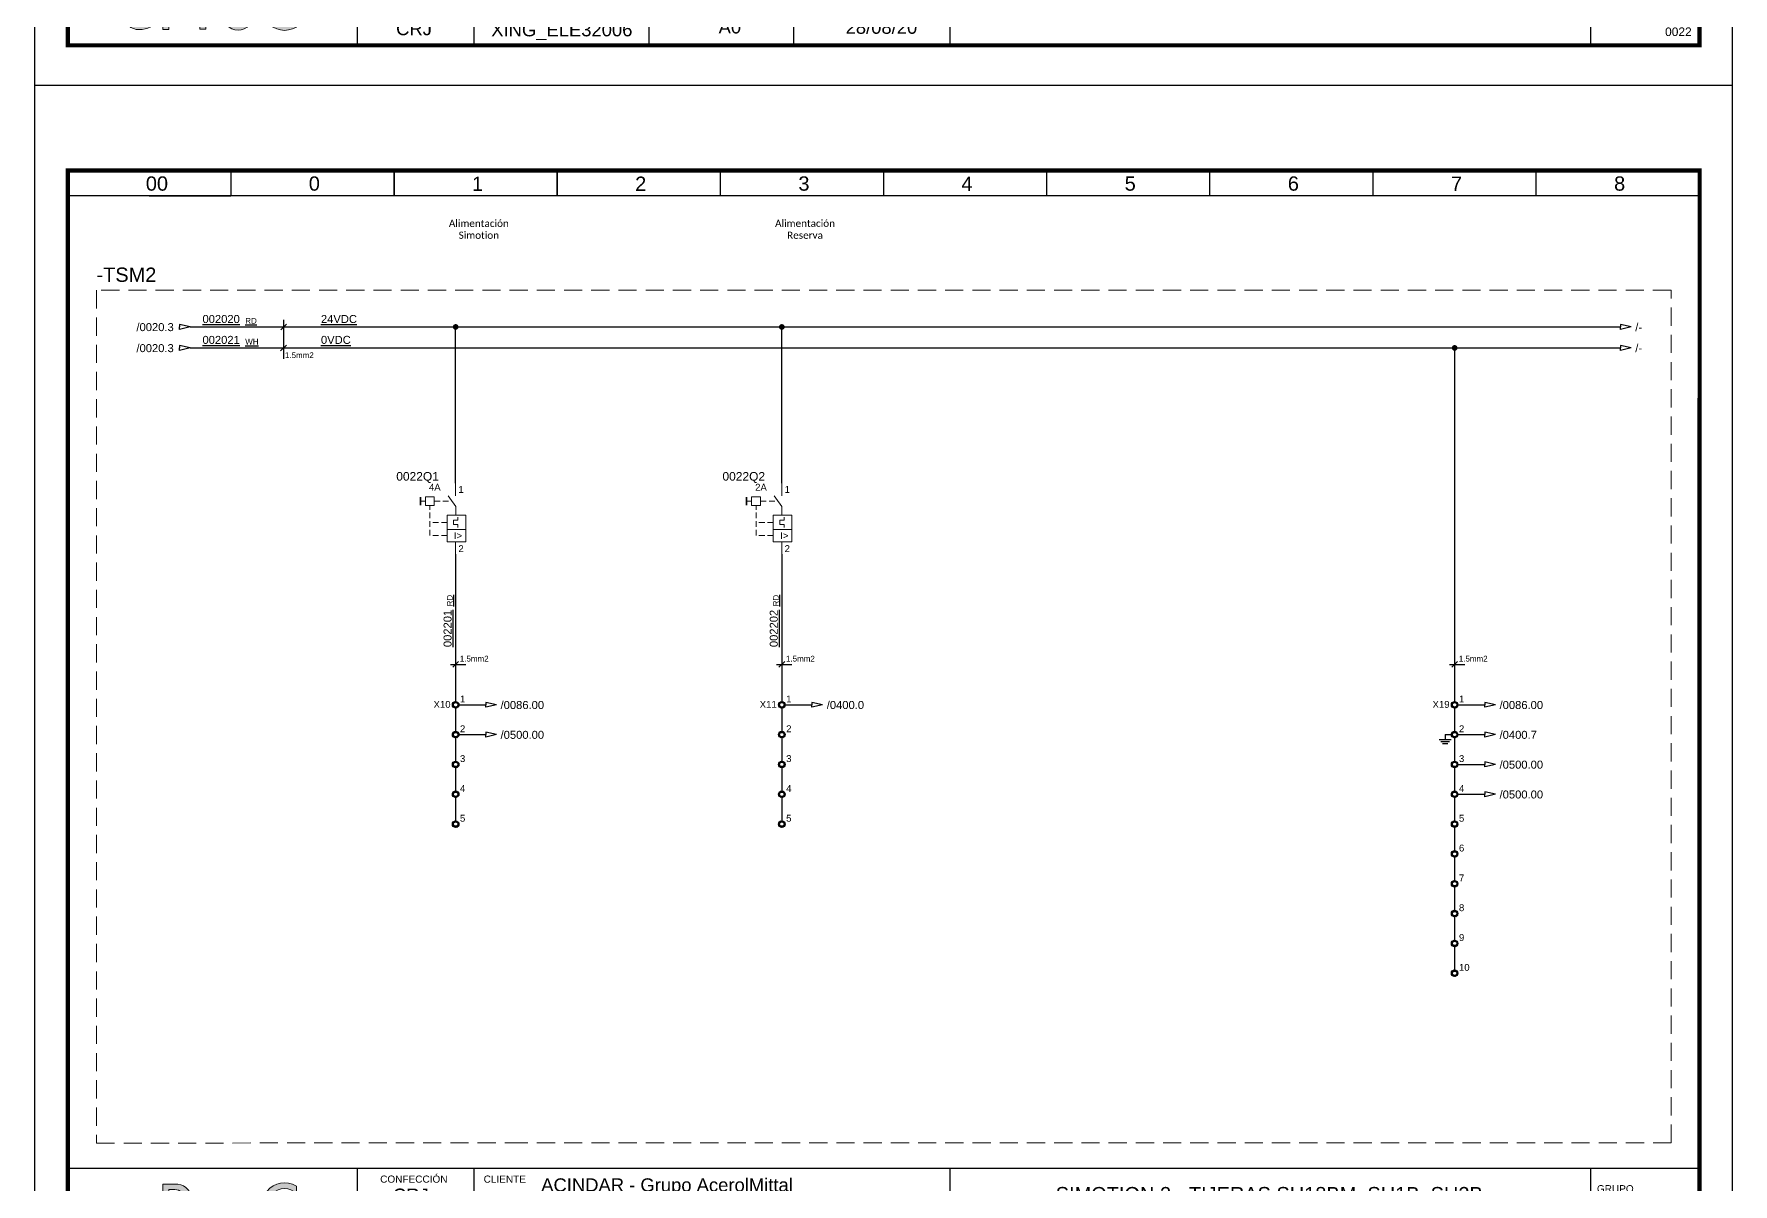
# Model space of a CAD drawing. Header units: millimetres. Extents: x -5035 to 14510, y -7775 to 12.
# Drawn here: x 389.8 to 687, y -1856.4 to -1655.3 of the extents above; entities that cross this region are included whole.
import ezdxf
from ezdxf.enums import TextEntityAlignment as Align

# ---------------------------------------------------------------- set-up
doc = ezdxf.new("R2010")
doc.units = ezdxf.units.MM
for name, pattern in [('DASHED', [0.75, 0.5, -0.25]), ('DASHEDX2', [1.5, 1, -0.5]), ('HIDDEN2', [4.762499999999999, 3.175, -1.5875])]:
    doc.linetypes.add(name, pattern=pattern)
for name, color, linetype, lineweight in [('07 - FISICO', 6, 'Continuous', 25), ('Cables eProC', 81, 'Continuous', 25), ('eProC - L2', 41, 'Continuous', 20), ('Referencias eProC', 61, 'Continuous', 25), ('Rótulo eProC', 222, 'Continuous', 25), ('Textos eProC', 41, 'Continuous', 25)]:
    doc.layers.add(name, color=color, linetype=linetype, lineweight=lineweight)
doc.layers.add('TEXTOS', color=150, linetype='Continuous')
doc.styles.get("Standard").update_dxf_attribs({"font": 'arial.ttf'})

# ---------------------------------------------------------------- blocks, each defined once
blk = doc.blocks.new('eProC - Rótulo')
at = {"layer": 'eProC - L2', "lineweight": 0}
h = blk.add_hatch(color=256, dxfattribs=at)
h.dxf.hatch_style = 1
edge = h.paths.add_edge_path()
edge.add_ellipse((18.25213672028826, -196.9261742999511), major_axis=(0, 2.69398394157768), ratio=0.9394639537380453, start_angle=270, end_angle=450)
edge.add_line((15.721235915227, -196.9261742999488), (15.721235915227, -198.0262406689194))
edge.add_ellipse((18.25213672028826, -198.0262406689176), major_axis=(-2.530900805061371, 0), ratio=0.8765219452336325, start_angle=0, end_angle=90.00000003045925)
edge.add_arc((18.27335383050047, -195.5607843947532), 4.683894425901206, 269.7404606443341, 295.7776069626162)
edge.add_line((20.31028205640587, -199.7785788889764), (20.29822599010674, -198.8274645321544))
edge.add_arc((18.53107238730183, -196.3659306924278), 3.030178328089625, 264.718299702173, 305.6748497988437, ccw=False)
edge.add_ellipse((18.25213672028826, -197.5293953656246), major_axis=(0, -1.853847971147125), ratio=0.8438195784126398, start_angle=270, end_angle=360, ccw=False)
edge.add_line((16.68782350683375, -197.5293953656246), (20.78303752534953, -197.5293953656246))
edge.add_line((20.78303752534953, -197.5293953656246), (20.78303752534964, -196.9261742999511))
edge = h.paths.add_edge_path(flags=16)
edge.add_line((19.61407906036493, -196.6747056132363), (16.8901943802116, -196.6747056132363))
edge.add_ellipse((18.25213672028826, -196.6524970348587), major_axis=(0, 1.493762606582783), ratio=0.9118536529786326, start_angle=269.14812120263406, end_angle=450.85187879736594, ccw=False)
edge = h.paths.add_edge_path()
edge.add_ellipse((24.53606879678694, -194.6480166949741), major_axis=(2.859551306712874, 0), ratio=0.8879042817777737, start_angle=271.7431843167558, end_angle=440.0131197538371)
edge.add_line((25.03197981647497, -192.1474811884746), (22.43893209419025, -192.1474811884746))
edge.add_line((22.43893209419025, -192.1474811884746), (22.43893209419025, -197.188480772912))
edge.add_line((22.43893209419025, -197.188480772912), (22.43893209419025, -200.2321034925712))
edge.add_line((22.43893209419025, -200.2321034925712), (23.45480529619465, -200.2321034925712))
edge.add_line((23.45480529619465, -200.2321034925712), (23.45480529619465, -197.1858495332467))
edge.add_line((23.45480529619465, -197.1858495332467), (24.62305523908697, -197.1858495332467))
edge = h.paths.add_edge_path(flags=16)
edge.add_line((23.45480529619465, -196.1897923405218), (23.45480529619465, -193.1062410494224))
edge.add_line((23.45480529619465, -193.1062410494224), (24.53606879676522, -193.1062410494224))
edge.add_ellipse((24.53606879678694, -194.6480166949741), major_axis=(1.681458667494562, 0), ratio=0.9169274721736568, start_angle=270, end_angle=450, ccw=False)
edge.add_line((24.53606879683048, -196.1897923405218), (23.45480529619465, -196.1897923405218))
h.paths.add_polyline_path([(28.88337502731326, -200.1686943225809), (29.96274090268548, -200.1686943225809), (29.96274090268548, -196.6621550902314, -0.5790308252155739), (32.03007794970472, -195.4418327159001), (32.03007794970472, -194.4851599634876, 0.4270023526849942), (29.96274090268548, -195.3092403231453), (29.96274090268548, -194.3667890582274), (28.88337502731326, -194.3667890582274)])
edge = h.paths.add_edge_path()
edge.add_ellipse((35.59266709558801, -197.314602608275), major_axis=(0, 3.050109259531877), ratio=0.9167500623092966, start_angle=0, end_angle=360)
edge = h.paths.add_edge_path(flags=16)
edge.add_ellipse((35.59266709558801, -197.314602608275), major_axis=(0, 2.152249407964542), ratio=0.8331707360348017, start_angle=0, end_angle=360)
edge = h.paths.add_edge_path()
edge.add_ellipse((43.71944930917152, -196.1511172593932), major_axis=(0, -3.250497670981453), ratio=0.9018554990975474, start_angle=135.331656941236, end_angle=404.668343058764, ccw=False)
edge.add_line((45.78028465666421, -193.8394023104156), (45.78028465666421, -192.5089534251097))
edge.add_ellipse((43.71944930917152, -196.1511172593932), major_axis=(0, -4.224315765563161), ratio=0.963019127378297, start_angle=149.5633998648684, end_angle=390.4366001351317)
edge.add_line((45.78028465666421, -199.7932810936768), (45.78028465666421, -198.4628322083709))
at = {"layer": 'eProC - L2', "lineweight": 5, "const_width": 0.233}
for points in [[(0, 0), (297, 0), (297, -210.0000000000002), (0, -210), (0, 0)], [(5.783499999999549, -189.4009999999998), (291.2164999999995, -189.4009999999998)], [(56.47486139750822, -202.9226231724861), (56.47486139750822, -189.3236231724859)], [(76.84365215121034, -202.9226231724861), (76.84365215121034, -189.3236231724859)], [(160.1370160879637, -203), (160.1370160879637, -189.4009999999998)], [(76.84365215121034, -196.123123172486), (160.1370160879637, -196.123123172486)], [(107.4632783138395, -202.9226231724861), (107.4632783138395, -196.123123172486)], [(132.7952386088173, -202.9226231724861), (132.7952386088173, -196.123123172486)]]:
    blk.add_lwpolyline(points, dxfattribs=at)
at = {"layer": 'eProC - L2', "lineweight": 40, "const_width": 0.75}
blk.add_lwpolyline([(5.783499999999549, -203), (291.2505000000001, -203), (291.2850000000003, -14.87246776690426), (5.817999999999756, -14.87246776690426)], close=True, dxfattribs=at)
at = {"layer": 'eProC - L2', "lineweight": 5, "const_width": 0.233}
for points in [[(34.34049999999991, -19.30656616285751), (5.783499999999663, -19.30656616285751), (5.783499999999549, -14.87246776690426), (34.34049999999979, -14.87246776690426)], [(62.89750000000026, -19.30656616285751), (34.34050000000002, -19.30656616285751), (34.34049999999979, -14.87246776690426), (62.89750000000004, -14.87246776690426)], [(91.4375, -19.30656616285796), (62.88049999999976, -19.30656616285796), (62.88049999999976, -14.87246776690426), (91.4375, -14.87246776690426)], [(119.9608131526145, -19.30656616285796), (91.40381315261425, -19.30656616285796), (91.40381315261413, -14.87246776690472), (119.9608131526143, -14.87246776690472)], [(148.517813152615, -19.30656616285796), (119.9608131526147, -19.30656616285796), (119.9608131526143, -14.87246776690472), (148.5178131526145, -14.87246776690472)], [(177.0578131526145, -19.30656616285842), (148.5008131526142, -19.30656616285842), (148.5008131526142, -14.87246776690472), (177.0578131526145, -14.87246776690472)], [(205.581126305229, -19.30656616285751), (177.0241263052287, -19.30656616285751), (177.0241263052285, -14.87246776690426), (205.5811263052287, -14.87246776690426)], [(234.1381263052294, -19.30656616285751), (205.5811263052292, -19.30656616285751), (205.5811263052287, -14.87246776690426), (234.138126305229, -14.87246776690426)], [(262.6781263052289, -19.30656616285796), (234.1211263052287, -19.30656616285796), (234.1211263052287, -14.87246776690426), (262.6781263052289, -14.87246776690426)], [(291.2014394578434, -19.30656616285751), (262.6444394578432, -19.30656616285751), (262.644439457843, -14.87246776690426), (291.2014394578432, -14.87246776690426)]]:
    blk.add_lwpolyline(points, close=True, dxfattribs=at)
at = {"layer": 'eProC - L2', "lineweight": 0, "const_width": 0.233}
blk.add_lwpolyline([(272.2141748043123, -203), (272.2141748043123, -189.4009999999998)], dxfattribs=at)
at = {"layer": 'eProC - L2', "lineweight": 0}
for points in [[(22.43893209419025, -197.188480772912), (22.43893209419025, -192.1474811884746), (25.03197981648179, -192.1474811884746)], [(23.45480529619465, -197.188480772912), (23.45480529619465, -200.2321034925712), (22.43893209419025, -200.2321034925712), (22.43893209419025, -192.1474811884746), (23.45480529619465, -192.1474811884746)], [(23.45480529619465, -193.1062410494224), (23.45480529619465, -196.1897923405218)], [(24.5360687967883, -193.1062410494224), (23.45480529619465, -193.1062410494224), (23.45480529619465, -196.1897923405218), (24.5360687967883, -196.1897923405218)], [(45.78028465666421, -192.5089534251097), (45.78028465666421, -193.8394023104156)], [(29.96274090268548, -196.6284768904829), (29.96274090268548, -200.1686943225809), (28.88337502731326, -200.1686943225809), (28.88337502731326, -194.3667890582274), (29.96274090268548, -194.3667890582274), (29.96274090268548, -195.3092403231431)], [(32.03007794970472, -195.4418327159001), (32.03007794970472, -194.4851599634871)], [(15.721235915227, -196.9261742999511), (15.721235915227, -198.0262406689176)], [(20.78303752534953, -197.5293953656246), (16.68782350683296, -197.5293953656246)], [(16.89019438021217, -196.6747056132363), (19.61407906036425, -196.6747056132363)], [(20.31028205640587, -199.7785788889755), (20.29822599010674, -198.8274645321535)], [(20.78303752534953, -197.5293953656246), (20.78303752534953, -196.9261742999511)], [(24.62305523906866, -197.1858495332467), (23.45480529619465, -197.1858495332467)], [(45.78028465666421, -198.4628322083713), (45.78028465666421, -199.7932810936768)]]:
    blk.add_lwpolyline(points, dxfattribs=at)
for centre, radius, start, end in [((31.34663979589845, -196.6453159903344), 1.384001337398694, 60.40847701888465, 180.6971331110832), ((31.39091835090221, -195.8868887166072), 1.540574078083927, 65.48798580094844, 157.9783705209563), ((18.53107238730195, -196.3659306924278), 3.030178328089643, 264.7182996994936, 305.674849798842), ((18.27335383050047, -195.5607843947532), 4.683894425901305, 269.7404606254545, 295.7776069626336)]:
    blk.add_arc(centre, radius, start, end, dxfattribs=at)
for centre, major_axis, ratio, start_param, end_param in [((24.53606879678694, -194.6480166949741), (1.681458667494562, 0), 0.9169274721736568, 4.71238898038469, 7.853981633974483), ((24.53606879678694, -194.6480166949741), (2.859551306712874, 0), 0.8879042817777737, 4.742813286181207, 7.679677691676559), ((43.71944930917152, -196.1511172593932), (0, -4.224315765563161), 0.963019127378297, 2.610373768118795, 6.814404192650585), ((43.71944930917152, -196.1511172593932), (0, -3.250497670981453), 0.9018554990975474, 2.361982995804007, 7.062794964965373), ((18.25213672028826, -196.9261742999511), (0, 2.69398394157768), 0.9394639537380453, 4.71238898038469, 7.853981633974483), ((18.25213672028826, -196.6524970348587), (0, 1.493762606582783), 0.9118536529786326, 4.697520890542724, 7.868849723816449), ((18.25213672028826, -198.0262406689176), (-2.530900805061371, 0), 0.8765219452336325, 0, 1.570796327326511), ((18.25213672028826, -197.5293953656246), (0, -1.853847971147125), 0.8438195784126398, 4.71238898038469, 6.283185307179586)]:
    blk.add_ellipse(centre, major_axis=major_axis, ratio=ratio, start_param=start_param, end_param=end_param, dxfattribs=at)
for major_axis, ratio in [((0, 3.050109259531877), 0.9167500623092966), ((0, 2.152249407964542), 0.8331707360348017)]:
    blk.add_ellipse((35.59266709558801, -197.314602608275), major_axis=major_axis, ratio=ratio, dxfattribs=at)
at = {"layer": 'eProC - L2', "lineweight": 20, "char_height": 2.5, "attachment_point": 7}
for s, insert in [('{\\fArial|b0|i0|c0|p18;00}', (19.45209767577444, -18.45176193203861)), ('{\\fArial|b0|i0|c0|p18;0}', (47.95841082838848, -18.45176193204053)), ('{\\fArial|b0|i0|c0|p18;1}', (76.51541082838872, -18.45176193203906)), ('{\\fArial|b0|i0|c0|p18;2}', (105.0554108283887, -18.45176193203906)), ('{\\fArial|b0|i0|c0|p18;3}', (133.6124108283885, -18.45176193203906)), ('{\\fArial|b0|i0|c0|p18;4}', (162.1354108283886, -18.45176193203906)), ('{\\fArial|b0|i0|c0|p18;5}', (190.6924108283889, -18.45176193203906)), ('{\\fArial|b0|i0|c0|p18;6}', (219.2324108283888, -18.45176193203906)), ('{\\fArial|b0|i0|c0|p18;7}', (247.7714108283886, -18.45176193203906)), ('{\\fArial|b0|i0|c0|p18;8}', (276.3114108283885, -18.45176193203906))]:
    blk.add_mtext(s, dxfattribs=dict(at, insert=insert))
at = {"layer": 'eProC - L2', "attachment_point": 7}
for s, insert, char_height in [('{\\fArial|b0|i0|c0|p18;CONFECCIÓN }', (60.44413231986846, -191.9323770540059), 1.255239842187869), ('{\\fArial|b0|i0|c0|p18;CRJ}', (62.66984818896753, -195.2786288782686), 2.305149634601388), ('{\\fArial|b0|i0|c0|p18;CLIENTE}', (78.54848969712793, -191.9323770540059), 1.255239842187869), ('{\\fArial|b0|i0|c0|p18;ACINDAR - Grupo AcerolMittal}', (88.62083612340257, -194.1530265221377), 2.305149634601388), ('{\\fArial|b0|i0|c0|p18;GRUPO}', (273.3085936568314, -193.6147217329662), 1.255239842187869), ('{\\fArial|b0|i0|c0|p18;ULTIMA VERSIÓN}', (58.41840193245116, -197.989487357172), 1.255239842187869), ('{\\fArial|b0|i0|c0|p18;CRJ}', (63.23684171670493, -201.2539878171506), 2.305149634601388), ('{\\fArial|b0|i0|c0|p18;ARCHIVO}', (78.64627760704661, -198.2800028847432), 1.255239842187869), ('{\\fArial|b0|i0|c0|p18;XING_ELE32006}', (79.87327899639467, -202.087657779754), 2.305149634601388), ('{\\fArial|b0|i0|c0|p18;VERSIÓN}', (109.503126452717, -198.2800028847432), 1.255239842187869), ('{\\fArial|b0|i0|c0|p18;A0}', (119.6550813409899, -200.9525265221378), 2.305149634601388), ('{\\fArial|b0|i0|c0|p18;FECHA}', (134.6501022744314, -198.2800028847432), 1.255239842187869), ('{\\fArial|b0|i0|c0|p18;28/08/20}', (141.867730192314, -201.0108573813513), 2.305149634601388), ('{\\fArial|b0|i0|c0|p18;PÁG.}', (275.8581421672325, -199.6374450480862), 1.255239842187869)]:
    blk.add_mtext(s, dxfattribs=dict(at, insert=insert, char_height=char_height))
at = {"layer": 'eProC - L2', "insert": (215.9882582192838, -192.6668423217829), "char_height": 2.5, "width": 89.0142959662885, "attachment_point": 2}
blk.add_mtext('{\\fArial|b0|i0|c0|p18;SIMOTION 2 - TIJERAS SH18BM, SH1B, SH2B}', dxfattribs=at)
at = {"layer": 'eProC - L2'}
for tag, p in [('GR', (284.9388241817146, -193.1055635700077)), ('PG', (284.9388241817146, -198.932405996431))]:
    blk.add_attdef(tag, text='', height=3, dxfattribs=at).set_placement(p, align=Align.MIDDLE)
blk.add_attdef('DESCRIPCIÓN', text='', height=1.8, dxfattribs=at).set_placement((216.3124805672701, -199.6093158954159), align=Align.CENTER)
blk = doc.blocks.new('NODO')
at = {"layer": 'Cables eProC', "const_width": 0.5}
blk.add_lwpolyline([(-0.25, 0, 1), (0.25, 0, 1)], format="xyb", close=True, dxfattribs=at)
blk = doc.blocks.new('eProC - Referencia Cable #2')
at = {"layer": 'Referencias eProC'}
for points in [[(1.863388116944407, 0), (0, 0.4313419375321246), (0, 0)], [(1.863388116944407, 0), (0, -0.4313419375321246), (0, 0)]]:
    blk.add_lwpolyline(points, dxfattribs=at)
blk.add_attdef('/XX.X', (2.592609803645246, -0.7328899879939854), '', height=1.4, dxfattribs=at)
blk = doc.blocks.new('eProC - Referencia Cable')
at = {"layer": 'Referencias eProC'}
for points in [[(0, 0), (-1.863388116944407, 0.4313419375316698), (-1.863388116944407, 0)], [(0, 0), (-1.863388116944407, -0.4313419375316698), (-1.863388116944407, 0)]]:
    blk.add_lwpolyline(points, dxfattribs=at)
blk.add_attdef('/XX.X', text='', height=1.4, dxfattribs=at).set_placement((-2.869272252259179, -0.7328899879939854), align=Align.RIGHT)
blk = doc.blocks.new('eProC_B2_02')
at = {"layer": 'eProC - L2'}
for p, q in [((0, 10.19721774939171), (0, 12.40986733974205)), ((-1.331563306182943, 10.18982211213552), (0.009941017618984915, 8.300840761683503)), ((-1.499999996095539, 2.300840777300436), (-1.499999996095539, 6.800840765587964)), ((0.009941017618984915, 8.300840761683503), (0.009941017618984915, 6.800840765587964)), ((0.3845583545262343, 6.453668648362509), (0.3845583545262343, 5.91292172775502)), ((-0.3646763192882645, 5.169387220831595), (-0.3646763192882645, 5.91292172775502)), ((-0.3646763192882645, 5.912921727755929), (0.3845583545262343, 5.91292172775502)), ((0.3845583545262343, 5.169387220831595), (-0.3646763192882645, 5.169387220831595)), ((0.3845583545253248, 5.169387220831595), (0.3845583545253248, 4.628640300224106)), ((-1.499999996095539, 2.300840777300436), (-1.499999996096449, 2.160429660709269)), ((1.762886629446257, 2.160429660710179), (-1.499999996095539, 2.160429660710179)), ((0, 2.160429660709269), (0, 0))]:
    blk.add_line(p, q, dxfattribs=at)
at = {"layer": 'eProC - L2', "linetype": 'DASHED', "ltscale": 2}
for p, q in [((-4.501971210728698, 3.257474392770746), (-4.506174109079438, 8.495331438862195)), ((-1.499999996095539, 5.538620032202743), (-4.503801620218837, 5.538620032203653)), ((-1.499999996095539, 3.257474392769836), (-4.501971210728698, 3.257474392769836))]:
    blk.add_line(p, q, dxfattribs=at)
at = {"layer": 'eProC - L2', "const_width": 0.2999999992191403}
blk.add_lwpolyline([(-6.156625660514692, 8.495331438861285), (-6.156625660514692, 9.995331434957734)], dxfattribs=at)
at = {"layer": 'eProC - L2', "linetype": 'DASHEDX2'}
for points in [[(-6.156625660514692, 9.24533143690951), (-5.285348143732335, 9.24533143690951)], [(-3.730610910379255, 9.24533143690951), (-0.6608111442819791, 9.24533143690951)]]:
    blk.add_lwpolyline(points, dxfattribs=at)
at = {"layer": 'eProC - L2'}
blk.add_lwpolyline([(-3.730610910379255, 8.495331438862195), (-5.285348143732335, 8.495331438862195), (-5.285348143732335, 9.995331434957734), (-3.730610910379255, 9.995331434957734)], close=True, dxfattribs=at)
for points in [[(-1.331563306182943, 10.18982211213552), (0.009941017618984915, 8.300840761683503)], [(-1.499999996095539, 6.800840765587964), (1.762886629446257, 6.800840765587964)], [(1.762886629446257, 6.800840765587964), (1.762886629446257, 2.160429660710179)], [(1.762886629446257, 4.275268926257013), (-1.499999996095539, 4.275268926257013)]]:
    blk.add_lwpolyline(points, dxfattribs=at)
for s, p in [('1', (0.4848877061667736, 10.7000268527263)), ('2', (0.4848877061667736, 0.3497464489091726))]:
    blk.add_text(s, height=1.2, dxfattribs=at).set_placement(p)
at = {"layer": 'eProC - L2', "insert": (-0.3089261357163195, 3.827249148566807), "char_height": 1.2, "attachment_point": 1}
blk.add_mtext_dynamic_manual_height_columns('I>', width=6.615780392981833, gutter_width=35, heights=[0], dxfattribs=at)
at = {"layer": 'eProC - L2'}
for tag, height, p in [('GXX', 1.5, (-2.918523519643713, 14.77677116998893)), ('QXX.X', 1.5, (-2.932634342439997, 12.84283830046206)), ('XX-XXA', 1.2, (-2.621621016334757, 11.08450197341062))]:
    blk.add_attdef(tag, text='', height=height, dxfattribs=at).set_placement(p, align=Align.RIGHT)
blk = doc.blocks.new('eProC - Borne 2.0')
at = {"layer": 'Cables eProC'}
h = blk.add_hatch(dxfattribs=at)
h.set_pattern_fill('ANSI31', color=256, scale=0.0279171615287314)
h.set_pattern_definition([(45, (-2462.882078904184, -2995.577827000979), (-0.06267581517531662, 0.06267581517531662), [])])
edge = h.paths.add_edge_path()
edge.add_arc((0, -0.4535599239779913), 0.5742361460052544, 0, 360)
edge = h.paths.add_edge_path(flags=17)
edge.add_arc((2.775557561562891e-17, -0.4535599239779913), 0.3850599639098976, 0, 360)
for radius in [0.5742361460052052, 0.3850599639097176]:
    blk.add_circle((0, -0.4535599239779913), radius, dxfattribs=at)
blk = doc.blocks.new('eProC - Tierra')
at = {"layer": '07 - FISICO', "color": 93, "true_color": 0x56c936}
for points in [[(-1.041919624910968, 0), (0, 0)], [(-2.220446049250313e-16, 0), (1.041919624910968, 0)], [(-0.7510130161441504, -0.3294912466956249), (0, -0.3294912466956249)], [(-0.4601064073773324, -0.6589824933912498), (0, -0.6589824933912498)], [(0, -0.3294912466956249), (0.75101301614415, -0.3294912466956249)], [(-2.220446049250313e-16, -0.6589824933912498), (0.4601064073773319, -0.6589824933912498)]]:
    blk.add_lwpolyline(points, dxfattribs=at)

msp = doc.modelspace()

# ---------------------------------------------------------------- linework, layer by layer
at = {"layer": 'Cables eProC'}
for p, q in [((409.9809344453869, -1683.572430987658), (424.259434445387, -1683.572430987658)), ((424.259434445387, -1683.572430987658), (417.1201844453869, -1683.572430987658)), ((417.120184445387, -1706.514828019156), (667.3407338885453, -1706.514828019156)), ((463.5691611864951, -1733.825746791522), (463.5691611864947, -1706.514828019156)), ((520.6324743391091, -1733.825746791522), (520.6324743391091, -1706.514828019156)), ((417.120184445387, -1710.187077821202), (667.2408857327144, -1710.187077821202)), ((638.3355607506165, -1710.187077821202), (638.3355607506165, -1772.025715544941)), ((463.5691611864951, -1746.235614131264), (463.5691611864951, -1772.025715544939)), ((520.6324743391091, -1746.235614131266), (520.6324743391091, -1772.025715544941)), ((463.5691611864951, -1773.17418783695), (463.5691611864951, -1777.241776831258)), ((520.6324743391091, -1773.17418783695), (520.6324743391091, -1777.241776831258)), ((638.3355607506165, -1773.17418783695), (638.3355607506165, -1777.241776831258)), ((463.5691611864951, -1778.390249123269), (463.5691611864951, -1782.457838117577)), ((520.6324743391091, -1778.390249123269), (520.6324743391091, -1782.457838117577)), ((636.6873142514481, -1777.816012977263), (636.6873142514481, -1778.687995635275)), ((636.6873142514481, -1777.816012977263), (637.7861452508937, -1777.816012977263)), ((638.3355607506165, -1778.390249123269), (638.3355607506165, -1782.457838117577)), ((463.5691611864951, -1783.606310409588), (463.5691611864951, -1787.673899403896)), ((520.6324743391091, -1783.606310409588), (520.6324743391091, -1787.673899403896)), ((638.3355607506165, -1783.606310409588), (638.3355607506165, -1787.673899403896)), ((463.5691611864951, -1788.822371695907), (463.5691611864951, -1792.889960690215)), ((520.6324743391091, -1788.822371695907), (520.6324743391091, -1792.889960690215)), ((638.3355607506165, -1788.822371695907), (638.3355607506165, -1792.889960690215)), ((638.3355607506165, -1794.038432982226), (638.3355607506165, -1798.106021976534)), ((638.3355607506165, -1799.254494268545), (638.3355607506165, -1803.322083262853)), ((638.3355607506165, -1804.470555554864), (638.3355607506165, -1808.538144549172)), ((638.3355607506165, -1809.686616841183), (638.3355607506165, -1813.754205835491)), ((638.3355607506165, -1814.902678127502), (638.3355607506165, -1818.97026712181))]:
    msp.add_line(p, q, dxfattribs=at)
for points in [[(464.1433973325003, -1772.599951690944), (468.8371244391848, -1772.599951690944)], [(521.2067104851143, -1772.599951690946), (525.9004375917988, -1772.599951690946)], [(638.9097968966217, -1772.599951690944), (643.6035240033062, -1772.599951690944)], [(464.1433973325003, -1777.816012977263), (468.8371244391848, -1777.816012977263)], [(638.9097968966217, -1777.816012977263), (643.6035240033062, -1777.816012977263)], [(638.9097968966217, -1783.032074263582), (643.6035240033062, -1783.032074263582)], [(638.9097968966217, -1788.248135549901), (643.6035240033062, -1788.248135549901)]]:
    msp.add_lwpolyline(points, dxfattribs=at)
at = {"layer": 'eProC - L2', "linetype": 'HIDDEN2'}
msp.add_lwpolyline([(400.7348825513146, -1700.104082474096), (400.7348825513146, -1814.455544633455), (400.7348825513146, -1849.268623416243), (473.0317321427702, -1849.179536053435), (676.201882421685, -1849.179536053435), (676.2018824216852, -1700.104082474096), (400.7348825513146, -1700.104082474096)], dxfattribs=at)
at = {"layer": 'TEXTOS'}
for p, q in [((433.9873871880571, -1706.024413036577), (432.9873871880571, -1707.024413036577)), ((433.4563634324159, -1705.279096116688), (433.4563634324159, -1712.070185268841)), ((433.9563634324159, -1709.687077821202), (432.9563634324159, -1710.687077821202)), ((464.0691611864951, -1765.044148650674), (463.0691611864951, -1766.044148650674)), ((521.1324743391091, -1765.044148650675), (520.1324743391091, -1766.044148650675)), ((638.8355607506165, -1765.044148650675), (637.8355607506165, -1766.044148650675)), ((462.661551347046, -1765.575055068146), (465.3269827859127, -1765.575055068146)), ((519.72486449966, -1765.575055068148), (522.3902959385267, -1765.575055068148)), ((637.4279509111675, -1765.575055068148), (640.0933823500342, -1765.575055068148))]:
    msp.add_line(p, q, dxfattribs=at)

# ---------------------------------------------------------------- block references
for p in [(463.5691611864951, -1772.146391766966), (520.6324743391091, -1772.146391766966), (638.3355607506165, -1772.146391766966), (463.5691611864951, -1777.362453053285), (520.6324743391091, -1777.362453053285), (638.3355607506165, -1777.362453053285), (463.5691611864951, -1782.578514339604), (520.6324743391091, -1782.578514339604), (638.3355607506165, -1782.578514339604), (463.5691611864951, -1787.794575625923), (520.6324743391091, -1787.794575625923), (638.3355607506165, -1787.794575625923), (463.5691611864951, -1793.010636912242), (520.6324743391091, -1793.010636912242), (638.3355607506165, -1793.010636912242), (638.3355607506165, -1798.226698198562), (638.3355607506165, -1803.442759484881), (638.3355607506165, -1808.6588207712), (638.3355607506165, -1813.874882057519), (638.3355607506165, -1819.090943343838)]:
    msp.add_blockref('eProC - Borne 2.0', p)
at = {"color": 1}
msp.add_blockref('eProC - Tierra', (636.6873142514481, -1778.687995635275), dxfattribs=at)
at = {"layer": 'Cables eProC'}
ref = msp.add_blockref('eProC - Rótulo', (389.9189344453871, -1454.265864824801), dxfattribs=at)
ref.add_attrib('HOJA', '0020', dxfattribs={"layer": 'Rótulo eProC', "color": 6, "height": 3}).set_placement((672.460216396531, -1649.973996971705), align=Align.MIDDLE)
ref.add_attrib('SIG', '0022', dxfattribs={"layer": 'Rótulo eProC', "color": 6, "height": 1.5}).set_placement((679.8076737603978, -1655.637498383564), align=Align.RIGHT)
ref.add_attrib('DESCRIPCIÓN', 'DISTRIBUCIÓN DE POTENCIA 220VAC', dxfattribs={"layer": 'Rótulo eProC', "color": 6, "height": 1.8}).set_placement((606.2314150126576, -1653.875180720217), align=Align.CENTER)
ref = msp.add_blockref('eProC - Rótulo', (389.9189344453871, -1664.265864824801), dxfattribs=at)
ref.add_attrib('HOJA', '0022', dxfattribs={"layer": 'Rótulo eProC', "color": 6, "height": 3}).set_placement((672.460216396531, -1859.973996971705), align=Align.MIDDLE)
ref.add_attrib('SIG', '0024', dxfattribs={"layer": 'Rótulo eProC', "color": 6, "height": 1.5}).set_placement((679.8076737603978, -1865.637498383564), align=Align.RIGHT)
ref.add_attrib('DESCRIPCIÓN', 'DISTRIBUCIÓN DE POTENCIA 220VAC', dxfattribs={"layer": 'Rótulo eProC', "color": 6, "height": 1.8}).set_placement((606.2314150126576, -1863.875180720217), align=Align.CENTER)
for name, p, values in [('eProC - Referencia Cable', (417.1201844453869, -1706.510647107078), {'/XX.X': '/0020.3'}), ('eProC - Referencia Cable #2', (667.3407338885453, -1706.514828019156), {'/XX.X': '/-'}), ('eProC - Referencia Cable', (417.1201844453869, -1710.187077821202), {'/XX.X': '/0020.3'}), ('eProC - Referencia Cable #2', (667.3407338885452, -1710.187077821226), {'/XX.X': '/-'}), ('eProC - Referencia Cable #2', (468.8371244391848, -1772.599951690944), {'/XX.X': '/0086.00'}), ('eProC - Referencia Cable #2', (525.9004375917988, -1772.599951690946), {'/XX.X': '/0400.0'}), ('eProC - Referencia Cable #2', (643.6035240033062, -1772.599951690944), {'/XX.X': '/0086.00'}), ('eProC - Referencia Cable #2', (468.8371244391848, -1777.816012977263), {'/XX.X': '/0500.00'}), ('eProC - Referencia Cable #2', (643.6035240033062, -1777.816012977263), {'/XX.X': '/0400.7'}), ('eProC - Referencia Cable #2', (643.6035240033062, -1783.032074263582), {'/XX.X': '/0500.00'}), ('eProC - Referencia Cable #2', (643.6035240033062, -1788.248135549901), {'/XX.X': '/0500.00'})]:
    msp.add_blockref(name, p, dxfattribs=at).add_auto_attribs(values)
at = {"layer": 'Cables eProC', "xscale": -1, "rotation": 180}
for p in [(463.5691611864947, -1706.514828019156), (520.6324743391091, -1706.514828019156), (638.3355607506165, -1710.187077821202)]:
    msp.add_blockref('NODO', p, dxfattribs=at)
at = {"layer": 'eProC - L2', "color": 4}
ref = msp.add_blockref('eProC_B2_02', (463.5691611864951, -1746.235614131264), dxfattribs=at)
ref.add_attrib('XX-XXA', '4A', dxfattribs={"height": 1.2}).set_placement((460.9475401701694, -1735.151112157853), align=Align.RIGHT)
ref.add_attrib('QXX.X', '0022Q1', dxfattribs={"height": 1.5}).set_placement((460.6365268440624, -1733.392775830785), align=Align.RIGHT)
ref = msp.add_blockref('eProC_B2_02', (520.6324743391094, -1746.235614131264), dxfattribs=at)
ref.add_attrib('XX-XXA', '2A', dxfattribs={"height": 1.2}).set_placement((518.0108533227838, -1735.151112157853), align=Align.RIGHT)
ref.add_attrib('QXX.X', '0022Q2', dxfattribs={"height": 1.5}).set_placement((517.6998399966767, -1733.392775830785), align=Align.RIGHT)

# ---------------------------------------------------------------- texts
at = {"layer": 'Cables eProC', "attachment_point": 1}
for s, insert, char_height in [('{\\L002020}', (419.2817835698725, -1704.426374714776), 1.4), ('{\\LRD}', (426.7599362474057, -1704.93834753303), 1), ('{\\L24VDC}', (440.0066830213173, -1704.426374714776), 1.4), ('{\\L002021}', (419.2817835698725, -1708.078970266041), 1.4), ('{\\LWH}', (426.7599362474057, -1708.590943084295), 1), ('{\\L0VDC}', (440.0066830213173, -1708.078970266041), 1.4)]:
    msp.add_mtext_dynamic_manual_height_columns(s, width=4.535518463554467, gutter_width=12.5, heights=[0], dxfattribs=dict(at, insert=insert, char_height=char_height))
at = {"layer": 'Cables eProC', "attachment_point": 1, "rotation": 90}
for s, insert, char_height in [('{\\LRD}', (462.0403940093917, -1755.380864247568), 1), ('{\\LRD}', (519.1037071620057, -1755.38086424757), 1), ('{\\L002201}', (461.4572869251593, -1762.511646952187), 1.4), ('{\\L002202}', (518.5206000777733, -1762.511646952188), 1.4)]:
    msp.add_mtext_dynamic_manual_height_columns(s, width=4.535518463554467, gutter_width=12.5, heights=[0], dxfattribs=dict(at, insert=insert, char_height=char_height))
at = {"layer": 'TEXTOS', "char_height": 1, "attachment_point": 1}
for insert in [(433.7015547342244, -1710.957242455961), (464.2957959078427, -1764.029632899112), (521.3591090604567, -1764.029632899114), (639.0621954719642, -1764.029632899114)]:
    msp.add_mtext_dynamic_manual_height_columns('1.5mm2', width=11.45518471732066, gutter_width=12.5, heights=[0], dxfattribs=dict(at, insert=insert))
at = {"layer": 'Textos eProC'}
for s, width, heights, insert, char_height, attachment_point in [('{\\fCalibri|b0|i0|c0|p34;\\H0.83333x;Alimentación ^JSimotion}', 23.56232573777652, [0], (467.6296919878575, -1687.76514680867), 1.5, 2), ('{\\fCalibri|b0|i0|c0|p34;\\H0.83333x;Alimentación ^JReserva}', 23.56232573777652, [0], (524.6930051404718, -1687.76514680867), 1.5, 2), ('-TSM2', 18.31215520775731, [0], (400.7348825513146, -1698.662965522196), 2.5, 7), ('\\pxql;1', 1.2, [3.421988905219479], (464.3261271248031, -1770.974820985418), 1.2, 1), ('\\pxql;1', 1.2, [3.421988905219479], (521.3894402774171, -1770.974820985418), 1.2, 1), ('\\pxql;1', 1.2, [3.421988905219479], (639.0925266889245, -1770.974820985418), 1.2, 1), ('\\pxql;X10', 1.2, [1.790739130511867], (459.6999031891447, -1771.927011305538), 1.2, 1), ('\\pxql;X11', 1.2, [1.790739130511867], (516.7632163417587, -1771.927011305538), 1.2, 1), ('\\pxql;X19', 1.2, [1.790739130511867], (634.4663027532662, -1771.927011305538), 1.2, 1), ('\\pxql;2', 1.2, [3.421988905219479], (464.3261271248031, -1776.190882271737), 1.2, 1), ('\\pxql;2', 1.2, [3.421988905219479], (521.3894402774171, -1776.190882271737), 1.2, 1), ('\\pxql;2', 1.2, [3.421988905219479], (639.0925266889245, -1776.190882271737), 1.2, 1), ('\\pxql;3', 1.2, [3.421988905219479], (464.3261271248031, -1781.406943558056), 1.2, 1), ('\\pxql;3', 1.2, [3.421988905219479], (521.3894402774171, -1781.406943558056), 1.2, 1), ('\\pxql;3', 1.2, [3.421988905219479], (639.0925266889245, -1781.406943558056), 1.2, 1), ('\\pxql;4', 1.2, [3.421988905219479], (464.3261271248031, -1786.623004844375), 1.2, 1), ('\\pxql;4', 1.2, [3.421988905219479], (521.3894402774171, -1786.623004844375), 1.2, 1), ('\\pxql;4', 1.2, [3.421988905219479], (639.0925266889245, -1786.623004844375), 1.2, 1), ('\\pxql;5', 1.2, [3.421988905219479], (464.3261271248031, -1791.839066130694), 1.2, 1), ('\\pxql;5', 1.2, [3.421988905219479], (521.3894402774171, -1791.839066130694), 1.2, 1), ('\\pxql;5', 1.2, [3.421988905219479], (639.0925266889245, -1791.839066130694), 1.2, 1), ('\\pxql;6', 1.2, [3.421988905219479], (639.0925266889245, -1797.055127417013), 1.2, 1), ('\\pxql;7', 1.2, [3.421988905219479], (639.0925266889245, -1802.271188703332), 1.2, 1), ('\\pxql;8', 1.2, [3.421988905219479], (639.0925266889245, -1807.487249989651), 1.2, 1), ('\\pxql;9', 1.2, [3.421988905219479], (639.0925266889245, -1812.70331127597), 1.2, 1), ('\\pxql;10', 1.2, [3.421988905219479], (639.0925266889245, -1817.919372562289), 1.2, 1)]:
    msp.add_mtext_dynamic_manual_height_columns(s, width=width, gutter_width=12.5, heights=heights, dxfattribs=dict(at, insert=insert, char_height=char_height, attachment_point=attachment_point))

doc.saveas('drawing.dxf')
